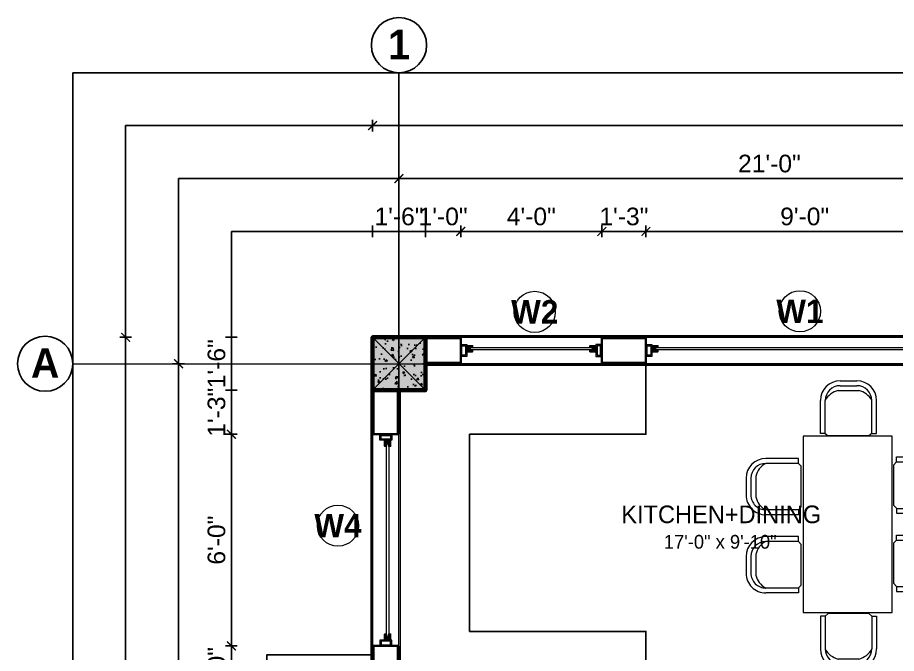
# Model space of a CAD drawing. Header units: feet. Extents: x 109753 to 150441, y 47761 to 75080.
# Drawn here: x 126116.4 to 126415.4, y 49881.2 to 50097.5 of the extents above; entities that cross this region are included whole.
import ezdxf

# ---------------------------------------------------------------- set-up
doc = ezdxf.new("R2010")
doc.units = ezdxf.units.FT
doc.header["$LTSCALE"] = 50
doc.header["$MEASUREMENT"] = 0
doc.header["$PDMODE"] = 3
doc.header["$PDSIZE"] = -10
doc.linetypes.add('ACAD_ISO04W100', pattern=[30, 24, -3, 0, -3])
doc.linetypes.add('CENTER', pattern=[2, 1.25, -0.25, 0.25, -0.25])
for name, color, linetype, lineweight in [('A-Furniture', 175, 'Continuous', 0), ('CENTRELINE', 146, 'CENTER', 18), ('COLUMN', 16, 'Continuous', 40), ('DIMENSION', 5, 'Continuous', 15), ('TEXT', 181, 'Continuous', 13), ('WALL', 1, 'Continuous', 60), ('WINDOW', 197, 'Continuous', 25)]:
    doc.layers.add(name, color=color, linetype=linetype, lineweight=lineweight)
doc.layers.add('HACTH', color=251, linetype='Continuous')
doc.styles.add('GL_Imperial', font='GOTHIC.TTF', dxfattribs={"height": 8})
doc.styles.add('STYLUS', font='stylu.ttf')
doc.styles.add('TIMES', font='arial.ttf')
doc.dimstyles.new("1-8'", dxfattribs={"dimtxt": 6, "dimasz": 3, "dimexe": 2, "dimexo": 1, "dimgap": 2, "dimtad": 1, "dimdec": 0, "dimzin": 3, "dimdsep": 46, "dimlunit": 4, "dimtxsty": 'TIMES', "dimblk": 'ARCHTICK', "dimcen": 8, "dimdle": 2, "dimclrt": 7, "dimadec": 0, "dimazin": 0, "dimtfac": 1, "dimtdec": 0, "dimtix": 1, "dimtmove": 0, "dimatfit": 3, "dimfxl": 2, "dimfxlon": 1, "dimarcsym": 0})

# ---------------------------------------------------------------- blocks, each defined once
blk = doc.blocks.new('A$Cb5c74cea')
at = {"true_color": 0xffffff, "transparency": 33554687}
h = blk.add_hatch(color=7, dxfattribs=at)
h.dxf.hatch_style = 1
h.paths.add_polyline_path([(-9, -9), (9, -9), (9, 9), (-9, 9)])
at = {"layer": 'HACTH', "transparency": 33554623}
h = blk.add_hatch(dxfattribs=at)
h.set_pattern_fill('AR-CONC', color=256)
h.set_pattern_definition([(50, (-126497.0296, -50480.552), (7.17260183, -0.62752135), [0.75, -8.25]), (355, (-126497.03, -50480.552), (-1.38751334, 7.52192134), [0.6, -6.6]), (100.4514445, (-126496.432, -50480.604), (5.78508847, 6.8943999), [0.63740192, -7.01142112]), (46.1842, (-126497.03, -50478.552), (10.6724133, -1.6551928), [1.125, -12.375]), (96.6356355, (-126496.14, -50478.69), (9.34661946, 9.741186), [0.9561034, -10.5171376]), (351.184164, (-126497.03, -50478.552), (9.34661945, 9.741186), [0.9, -9.9]), (21, (-126496.0296, -50479.052), (5.96907052, -4.0261889), [0.75, -8.25]), (326, (-126496.03, -50479.052), (2.4331533, 7.25150045), [0.6, -6.6]), (71.451445, (-126495.532, -50479.387), (8.40222377, 3.22531153), [0.6374019, -7.01142112]), (37.5, (-126497.0296, -50480.5518), (0.121598553, 3.32893854), [0, -6.52, 0, -6.7, 0, -6.625]), (7.5, (-126497.0296, -50480.5518), (2.63069537, 3.94411712), [0, -3.82, 0, -6.37, 0, -2.525]), (327.5, (-126499.2596, -50480.5518), (5.33822436, -0.225548717), [0, -2.5, 0, -7.8, 0, -10.35]), (317.5, (-126500.2596, -50480.5518), (5.8318617, 1.00104982), [0, -3.25, 0, -5.18, 0, -7.35])])
h.paths.add_polyline_path([(-9, -9), (9, -9), (9, 9), (-9, 9)])
at = {"layer": 'COLUMN'}
blk.add_lwpolyline([(-9, -9), (9, -9), (9, 9), (-9, 9)], close=True, dxfattribs=at)
at = {"layer": 'Defpoints', "color": 18, "true_color": 0x000000}
for p, q in [((-9, -9), (9, 9)), ((-9, 9), (9, -9))]:
    blk.add_line(p, q, dxfattribs=at)
blk = doc.blocks.new('_ArchTick')
at = {"color": 0, "linetype": 'ByBlock', "const_width": 0.15}
blk.add_lwpolyline([(-0.5, -0.5), (0.5, 0.5)], dxfattribs=at)
blk = doc.blocks.new('*D1184')
at = {"layer": 'Defpoints', "color": 0, "transparency": 16777216}
for p in [(126498.15, 50042.75), (126246.15, 49988.75), (126498.15, 49988.75)]:
    blk.add_point(p, dxfattribs=at)
at = {"layer": 'DIMENSION', "color": 0, "lineweight": -2, "transparency": 16777216}
for p, q in [((126246.15, 50040.75), (126246.15, 50044.75)), ((126498.15, 50040.75), (126498.15, 50044.75)), ((126244.15, 50042.75), (126500.15, 50042.75))]:
    blk.add_line(p, q, dxfattribs=at)
at = {"layer": 'DIMENSION', "color": 0, "lineweight": -2, "transparency": 16777216, "xscale": 3, "yscale": 3, "zscale": 3, "rotation": 180}
blk.add_blockref('_ArchTick', (126246.15, 50042.75), dxfattribs=at)
at = {"layer": 'DIMENSION', "color": 0, "lineweight": -2, "transparency": 16777216, "xscale": 3, "yscale": 3, "zscale": 3}
blk.add_blockref('_ArchTick', (126498.15, 50042.75), dxfattribs=at)
at = {"layer": 'DIMENSION', "color": 7, "transparency": 16777216, "insert": (126372.15, 50047.81), "char_height": 6, "attachment_point": 5, "style": 'TIMES'}
blk.add_mtext('21\'-0"', dxfattribs=at)
blk = doc.blocks.new('*D1197')
at = {"layer": 'Defpoints', "color": 0, "transparency": 16777216}
for p in [(126171.15, 49979.75), (126237.15, 49979.75), (126237.15, 49715.63)]:
    blk.add_point(p, dxfattribs=at)
at = {"layer": 'DIMENSION', "color": 0, "lineweight": -2, "transparency": 16777216}
for p, q in [((126171.15, 49713.63), (126171.15, 49981.75)), ((126173.15, 49979.75), (126169.15, 49979.75)), ((126173.15, 49715.63), (126169.15, 49715.63))]:
    blk.add_line(p, q, dxfattribs=at)
at = {"layer": 'DIMENSION', "color": 0, "lineweight": -2, "transparency": 16777216, "xscale": 3, "yscale": 3, "zscale": 3}
for p, rotation in [((126171.15, 49979.75), 90), ((126171.15, 49715.63), 270)]:
    blk.add_blockref('_ArchTick', p, dxfattribs=dict(at, rotation=rotation))
at = {"layer": 'DIMENSION', "color": 7, "transparency": 16777216, "insert": (126166.09, 49847.69), "char_height": 6, "attachment_point": 5, "rotation": 90, "style": 'TIMES'}
blk.add_mtext('22\'-0"', dxfattribs=at)
blk = doc.blocks.new('*D1198')
at = {"layer": 'Defpoints', "color": 0, "transparency": 16777216}
for p in [(126978.15, 50060.75), (126237.15, 49988.75), (126978.15, 49988.75)]:
    blk.add_point(p, dxfattribs=at)
at = {"layer": 'DIMENSION', "color": 0, "lineweight": -2, "transparency": 16777216}
for p, q in [((126237.15, 50058.75), (126237.15, 50062.75)), ((126978.15, 50058.75), (126978.15, 50062.75)), ((126235.15, 50060.75), (126980.15, 50060.75))]:
    blk.add_line(p, q, dxfattribs=at)
at = {"layer": 'DIMENSION', "color": 0, "lineweight": -2, "transparency": 16777216, "xscale": 3, "yscale": 3, "zscale": 3, "rotation": 180}
blk.add_blockref('_ArchTick', (126237.15, 50060.75), dxfattribs=at)
at = {"layer": 'DIMENSION', "color": 0, "lineweight": -2, "transparency": 16777216, "xscale": 3, "yscale": 3, "zscale": 3}
blk.add_blockref('_ArchTick', (126978.15, 50060.75), dxfattribs=at)
at = {"layer": 'DIMENSION', "color": 7, "transparency": 16777216, "insert": (126607.65, 50065.81), "char_height": 6, "attachment_point": 5, "style": 'TIMES'}
blk.add_mtext('61\'-9"', dxfattribs=at)
blk = doc.blocks.new('*D1201')
at = {"layer": 'Defpoints', "color": 0, "transparency": 16777216}
for p in [(126153.15, 49988.75), (126237.15, 49988.75), (126237.15, 49058.27)]:
    blk.add_point(p, dxfattribs=at)
at = {"layer": 'DIMENSION', "color": 0, "lineweight": -2, "transparency": 16777216}
for p, q in [((126153.15, 49056.27), (126153.15, 49990.75)), ((126155.15, 49988.75), (126151.15, 49988.75)), ((126155.15, 49058.27), (126151.15, 49058.27))]:
    blk.add_line(p, q, dxfattribs=at)
at = {"layer": 'DIMENSION', "color": 0, "lineweight": -2, "transparency": 16777216, "xscale": 3, "yscale": 3, "zscale": 3}
for p, rotation in [((126153.15, 49988.75), 90), ((126153.15, 49058.27), 270)]:
    blk.add_blockref('_ArchTick', p, dxfattribs=dict(at, rotation=rotation))
at = {"layer": 'DIMENSION', "color": 7, "transparency": 16777216, "insert": (126148.09, 49523.51), "char_height": 6, "attachment_point": 5, "rotation": 90, "style": 'TIMES'}
blk.add_mtext('77\'-6"', dxfattribs=at)
blk = doc.blocks.new('WIN 4 FRAME')
at = {"true_color": 0x939598}
h = blk.add_hatch(color=252, dxfattribs=at)
h.dxf.hatch_style = 1
h.paths.add_polyline_path([(0, 4.05), (0, 0), (2.02, 0), (2.02, 2.02), (2.02, 2.02), (2.02, 4.05)])
h.paths.add_polyline_path([(1.62, 0.4), (0.4, 0.4), (0.4, 3.64), (1.62, 3.64)], flags=16)
at = {"lineweight": 18}
for points in [[(2.02, 0), (2.02, 4.05), (0, 4.05), (0, 0)], [(0.4, 3.64), (0.4, 0.4), (1.62, 0.4), (1.62, 3.64)]]:
    blk.add_lwpolyline(points, close=True, dxfattribs=at)
blk = doc.blocks.new('WIN IN FRAME 2')
at = {"true_color": 0x939598}
h = blk.add_hatch(color=252, dxfattribs=at)
h.dxf.hatch_style = 1
h.paths.add_polyline_path([(0, 2.02), (0, 0), (2.02, 0), (2.02, 0.61), (1.21, 0.61), (1.21, 1.42), (2.02, 1.42), (2.02, 2.02)])
blk.add_lwpolyline([(1.21, 1.42), (2.02, 1.42), (2.02, 2.02), (0, 2.02), (0, 0), (2.02, 0), (2.02, 0.61), (1.21, 0.61)], close=True)
blk = doc.blocks.new('*U526')
blk.add_wipeout([(0, -0.2), (72, -0.2), (72, 9.2), (0, 9.2)]).dxf.layer = 'WINDOW'
at = {"layer": 'WINDOW', "color": 35, "lineweight": 5}
for p, q in [((72, 9), (0, 9)), ((72, 0), (0, 0))]:
    blk.add_line(p, q, dxfattribs=at)
at = {"layer": 'WINDOW', "color": 10, "lineweight": 35}
for p, q in [((0, 0), (0, 9)), ((72, 0), (72, 9))]:
    blk.add_line(p, q, dxfattribs=at)
at = {"layer": 'WINDOW', "lineweight": 9}
blk.add_lwpolyline([(3.24, 3.49), (68.76, 3.49), (68.76, 4.3), (3.24, 4.3)], close=True, dxfattribs=at)
at = {"layer": 'WINDOW', "lineweight": 5}
for name, p in [('WIN 4 FRAME', (0, 2.48)), ('WIN IN FRAME 2', (2.02, 2.88))]:
    blk.add_blockref(name, p, dxfattribs=at)
at = {"layer": 'WINDOW', "lineweight": 5, "xscale": -1}
for name, p in [('WIN 4 FRAME', (72, 2.48)), ('WIN IN FRAME 2', (69.98, 2.88))]:
    blk.add_blockref(name, p, dxfattribs=at)
blk = doc.blocks.new('*U523')
blk.add_wipeout([(0, -0.2), (48, -0.2), (48, 9.2), (0, 9.2)]).dxf.layer = 'WINDOW'
at = {"layer": 'WINDOW', "color": 35, "lineweight": 5}
for p, q in [((48, 9), (0, 9)), ((48, 0), (0, 0))]:
    blk.add_line(p, q, dxfattribs=at)
at = {"layer": 'WINDOW', "color": 10, "lineweight": 35}
for p, q in [((0, 0), (0, 9)), ((48, 0), (48, 9))]:
    blk.add_line(p, q, dxfattribs=at)
at = {"layer": 'WINDOW', "lineweight": 9}
blk.add_lwpolyline([(3.24, 3.49), (44.76, 3.49), (44.76, 4.3), (3.24, 4.3)], close=True, dxfattribs=at)
at = {"layer": 'WINDOW', "lineweight": 5}
for name, p in [('WIN 4 FRAME', (0, 2.48)), ('WIN IN FRAME 2', (2.02, 2.88))]:
    blk.add_blockref(name, p, dxfattribs=at)
at = {"layer": 'WINDOW', "lineweight": 5, "xscale": -1}
for name, p in [('WIN 4 FRAME', (48, 2.48)), ('WIN IN FRAME 2', (45.98, 2.88))]:
    blk.add_blockref(name, p, dxfattribs=at)
blk = doc.blocks.new('A$C2dc982f6')
for p, q in [((-22.22, 31.54), (-16.5, 31.54)), ((4.36, 31.54), (10.09, 31.54)), ((-22.86, 28.24), (-15.86, 28.24)), ((-22.22, 29.88), (-16.5, 29.88)), ((3.73, 28.24), (10.72, 28.24)), ((4.36, 29.88), (10.09, 29.88)), ((-28.93, 13.64), (-28.93, 24.83)), ((-27.27, 13.64), (-27.27, 24.83)), ((-11.44, 13.64), (-11.44, 24.83)), ((-9.79, 13.64), (-9.79, 24.83)), ((-2.35, 13.64), (-2.35, 24.83)), ((-0.69, 13.64), (-0.69, 24.83)), ((15.14, 13.64), (15.14, 24.83)), ((16.8, 13.64), (16.8, 24.83)), ((-27.24, 13.64), (-28.93, 13.64)), ((-27.24, 13.64), (-26.28, 12.79)), ((-12.43, 12.79), (-26.28, 12.79)), ((-11.48, 13.64), (-12.43, 12.79)), ((-11.48, 13.64), (-9.79, 13.64)), ((-0.66, 13.64), (-2.35, 13.64)), ((-0.66, 13.64), (0.3, 12.79)), ((14.15, 12.79), (0.3, 12.79)), ((15.11, 13.64), (14.15, 12.79)), ((15.11, 13.64), (16.8, 13.64)), ((-36.96, 6.89), (-48.14, 6.89)), ((-36.96, 5.2), (-36.96, 6.89)), ((25.19, 5.2), (25.19, 6.89)), ((25.19, 6.89), (36.37, 6.89)), ((-36.96, 5.23), (-48.14, 5.23)), ((-36.96, 5.2), (-36.1, 4.24)), ((-36.1, 4.24), (-36.1, -9.61)), ((25.19, 5.2), (24.34, 4.24)), ((24.34, 4.24), (24.34, -9.61)), ((25.19, 5.23), (36.37, 5.23)), ((-54.85, -5.55), (-54.85, 0.18)), ((-53.19, -5.55), (-53.19, 0.18)), ((-51.55, -6.18), (-51.55, 0.81)), ((39.78, -6.18), (39.78, 0.81)), ((41.43, -5.55), (41.43, 0.18)), ((43.09, -5.55), (43.09, 0.18)), ((-36.96, -10.6), (-48.14, -10.6)), ((-36.96, -10.57), (-36.1, -9.61)), ((-36.96, -10.57), (-36.96, -12.26)), ((25.19, -10.57), (24.34, -9.61)), ((25.19, -10.57), (25.19, -12.26)), ((25.19, -10.6), (36.37, -10.6)), ((-36.96, -12.26), (-48.14, -12.26)), ((25.19, -12.26), (36.37, -12.26)), ((-26.73, -19.64), (-28.42, -19.64)), ((-28.42, -19.64), (-28.42, -30.83)), ((-26.77, -19.64), (-26.77, -30.83)), ((-26.73, -19.64), (-25.78, -18.79)), ((-11.93, -18.79), (-25.78, -18.79)), ((-10.97, -19.64), (-11.93, -18.79)), ((-10.97, -19.64), (-9.28, -19.64)), ((-10.94, -19.64), (-10.94, -30.83)), ((-9.28, -19.64), (-9.28, -30.83)), ((-0.15, -19.64), (-1.84, -19.64)), ((-1.84, -19.64), (-1.84, -30.83)), ((-0.18, -19.64), (-0.18, -30.83)), ((-0.15, -19.64), (0.81, -18.79)), ((14.66, -18.79), (0.81, -18.79)), ((15.61, -19.64), (14.66, -18.79)), ((15.61, -19.64), (17.3, -19.64)), ((15.65, -19.64), (15.65, -30.83)), ((17.3, -19.64), (17.3, -30.83)), ((-22.35, -34.24), (-15.36, -34.24)), ((4.23, -34.24), (11.23, -34.24)), ((-21.71, -35.88), (-15.99, -35.88)), ((-21.71, -37.54), (-15.99, -37.54)), ((4.87, -35.88), (10.59, -35.88)), ((4.87, -37.54), (10.59, -37.54))]:
    blk.add_line(p, q)
blk.add_lwpolyline([(23.97, 12.15), (-35.97, 12.15), (-35.97, -18.15), (23.97, -18.15)], close=True)
for centre, radius, start, end in [((-22.22, 24.83), 6.71, 90.0001, 180), ((-16.5, 24.83), 6.71, 0, 90), ((4.36, 24.83), 6.71, 90.0001, 180), ((10.09, 24.83), 6.71, 0, 90), ((-22.22, 24.83), 5.05, 90.0001, 180), ((-21.39, 21.77), 6.63, 102.7575, 152.5606), ((-16.5, 24.83), 5.05, 0, 90), ((-17.33, 21.77), 6.63, 27.4394, 77.2425), ((4.36, 24.83), 5.05, 90.0001, 180), ((5.19, 21.77), 6.63, 102.7575, 152.5606), ((10.09, 24.83), 5.05, 0, 90), ((9.26, 21.77), 6.63, 27.4394, 77.2425), ((-48.14, 0.18), 6.71, 90, 180), ((36.37, 0.18), 6.71, 0, 90), ((-48.14, 0.18), 5.05, 90, 180), ((-45.09, -0.65), 6.63, 117.4394, 167.2425), ((33.32, -0.65), 6.63, 12.7575, 62.5606), ((36.37, 0.18), 5.05, 0, 90), ((-48.14, -5.55), 6.71, 180.0001, 270), ((-48.14, -5.55), 5.05, 180.0001, 270), ((36.37, -5.55), 6.71, 270, 359.9999), ((36.37, -5.55), 5.05, 270, 359.9999), ((-45.09, -4.72), 6.63, 192.7575, 242.5606), ((33.32, -4.72), 6.63, 297.4394, 347.2425), ((-21.71, -30.83), 6.71, 180, 269.9999), ((-20.88, -27.77), 6.63, 207.4394, 257.2425), ((-21.71, -30.83), 5.05, 180, 269.9999), ((-15.99, -30.83), 5.05, 270, 0), ((-15.99, -30.83), 6.71, 270, 0), ((-16.82, -27.77), 6.63, 282.7575, 332.5606), ((4.87, -30.83), 6.71, 180, 269.9999), ((5.7, -27.77), 6.63, 207.4394, 257.2425), ((4.87, -30.83), 5.05, 180, 269.9999), ((10.59, -30.83), 5.05, 270, 0), ((10.59, -30.83), 6.71, 270, 0), ((9.76, -27.77), 6.63, 282.7575, 332.5606)]:
    blk.add_arc(centre, radius, start, end)
blk = doc.blocks.new('*D1216')
at = {"layer": 'Defpoints', "color": 0, "transparency": 16777216}
for p in [(126255.15, 50024.75), (126237.15, 49988.75), (126255.15, 49988.75)]:
    blk.add_point(p, dxfattribs=at)
at = {"layer": 'DIMENSION', "color": 0, "lineweight": -2, "transparency": 16777216}
for p, q in [((126237.15, 50022.75), (126237.15, 50026.75)), ((126255.15, 50022.75), (126255.15, 50026.75)), ((126237.15, 50024.75), (126255.15, 50024.75))]:
    blk.add_line(p, q, dxfattribs=at)
at = {"layer": 'DIMENSION', "color": 7, "transparency": 16777216, "insert": (126246.15, 50029.81), "char_height": 6, "attachment_point": 5, "style": 'TIMES'}
blk.add_mtext('1\'-6"', dxfattribs=at)
blk = doc.blocks.new('*D1217')
at = {"layer": 'Defpoints', "color": 0, "transparency": 16777216}
for p in [(126330.15, 50024.75), (126315.15, 49988.95), (126330.15, 49988.95)]:
    blk.add_point(p, dxfattribs=at)
at = {"layer": 'DIMENSION', "color": 0, "lineweight": -2, "transparency": 16777216}
for p, q in [((126315.15, 50022.75), (126315.15, 50026.75)), ((126330.15, 50022.75), (126330.15, 50026.75)), ((126315.15, 50024.75), (126330.15, 50024.75))]:
    blk.add_line(p, q, dxfattribs=at)
at = {"layer": 'DIMENSION', "color": 7, "transparency": 16777216, "insert": (126322.65, 50029.81), "char_height": 6, "attachment_point": 5, "style": 'TIMES'}
blk.add_mtext('1\'-3"', dxfattribs=at)
blk = doc.blocks.new('*D1218')
at = {"layer": 'Defpoints', "color": 0, "transparency": 16777216}
for p in [(126438.15, 50024.75), (126330.15, 49988.95), (126438.15, 49988.95)]:
    blk.add_point(p, dxfattribs=at)
at = {"layer": 'DIMENSION', "color": 0, "lineweight": -2, "transparency": 16777216}
for p, q in [((126330.15, 50022.75), (126330.15, 50026.75)), ((126438.15, 50022.75), (126438.15, 50026.75)), ((126328.15, 50024.75), (126440.15, 50024.75))]:
    blk.add_line(p, q, dxfattribs=at)
at = {"layer": 'DIMENSION', "color": 0, "lineweight": -2, "transparency": 16777216, "xscale": 3, "yscale": 3, "zscale": 3, "rotation": 180}
blk.add_blockref('_ArchTick', (126330.15, 50024.75), dxfattribs=at)
at = {"layer": 'DIMENSION', "color": 0, "lineweight": -2, "transparency": 16777216, "xscale": 3, "yscale": 3, "zscale": 3}
blk.add_blockref('_ArchTick', (126438.15, 50024.75), dxfattribs=at)
at = {"layer": 'DIMENSION', "color": 7, "transparency": 16777216, "insert": (126384.15, 50029.81), "char_height": 6, "attachment_point": 5, "style": 'TIMES'}
blk.add_mtext('9\'-0"', dxfattribs=at)
blk = doc.blocks.new('*D1240')
at = {"layer": 'Defpoints', "color": 0, "transparency": 16777216}
for p in [(126237.15, 49988.75), (126189.15, 49970.75), (126237.15, 49970.75)]:
    blk.add_point(p, dxfattribs=at)
at = {"layer": 'DIMENSION', "color": 0, "lineweight": -2, "transparency": 16777216}
for p, q in [((126191.15, 49988.75), (126187.15, 49988.75)), ((126189.15, 49988.75), (126189.15, 49970.75)), ((126191.15, 49970.75), (126187.15, 49970.75))]:
    blk.add_line(p, q, dxfattribs=at)
at = {"layer": 'DIMENSION', "color": 7, "transparency": 16777216, "insert": (126184.09, 49979.75), "char_height": 6, "attachment_point": 5, "rotation": 90, "style": 'TIMES'}
blk.add_mtext('1\'-6"', dxfattribs=at)
blk = doc.blocks.new('*D1241')
at = {"layer": 'Defpoints', "color": 0, "transparency": 16777216}
for p in [(126237.15, 49970.75), (126189.15, 49955.75), (126236.95, 49955.75)]:
    blk.add_point(p, dxfattribs=at)
at = {"layer": 'DIMENSION', "color": 0, "lineweight": -2, "transparency": 16777216}
for p, q in [((126191.15, 49970.75), (126187.15, 49970.75)), ((126189.15, 49970.75), (126189.15, 49955.75)), ((126191.15, 49955.75), (126187.15, 49955.75))]:
    blk.add_line(p, q, dxfattribs=at)
at = {"layer": 'DIMENSION', "color": 7, "transparency": 16777216, "insert": (126184.09, 49963.25), "char_height": 6, "attachment_point": 5, "rotation": 90, "style": 'TIMES'}
blk.add_mtext('1\'-3"', dxfattribs=at)
blk = doc.blocks.new('*D1242')
at = {"layer": 'Defpoints', "color": 0, "transparency": 16777216}
for p in [(126236.95, 49955.75), (126189.15, 49883.75), (126237.15, 49883.75)]:
    blk.add_point(p, dxfattribs=at)
at = {"layer": 'DIMENSION', "color": 0, "lineweight": -2, "transparency": 16777216}
for p, q in [((126189.15, 49957.75), (126189.15, 49881.75)), ((126191.15, 49955.75), (126187.15, 49955.75)), ((126191.15, 49883.75), (126187.15, 49883.75))]:
    blk.add_line(p, q, dxfattribs=at)
at = {"layer": 'DIMENSION', "color": 0, "lineweight": -2, "transparency": 16777216, "xscale": 3, "yscale": 3, "zscale": 3}
for p, rotation in [((126189.15, 49955.75), 90), ((126189.15, 49883.75), 270)]:
    blk.add_blockref('_ArchTick', p, dxfattribs=dict(at, rotation=rotation))
at = {"layer": 'DIMENSION', "color": 7, "transparency": 16777216, "insert": (126184.09, 49919.75), "char_height": 6, "attachment_point": 5, "rotation": 90, "style": 'TIMES'}
blk.add_mtext('6\'-0"', dxfattribs=at)
blk = doc.blocks.new('*D1243')
at = {"layer": 'Defpoints', "color": 0, "transparency": 16777216}
for p in [(126237.15, 49883.75), (126189.15, 49861.69), (126237.15, 49861.69)]:
    blk.add_point(p, dxfattribs=at)
at = {"layer": 'DIMENSION', "color": 0, "lineweight": -2, "transparency": 16777216}
for p, q in [((126191.15, 49883.75), (126187.15, 49883.75)), ((126189.15, 49883.75), (126189.15, 49861.69)), ((126191.15, 49861.69), (126187.15, 49861.69))]:
    blk.add_line(p, q, dxfattribs=at)
at = {"layer": 'DIMENSION', "color": 7, "transparency": 16777216, "insert": (126184.09, 49872.72), "char_height": 6, "attachment_point": 5, "rotation": 90, "style": 'TIMES'}
blk.add_mtext('1\'-10"', dxfattribs=at)
blk = doc.blocks.new('*D1258')
at = {"layer": 'Defpoints', "color": 0, "transparency": 16777216}
for p in [(126315.15, 50024.75), (126267.15, 49988.95), (126315.15, 49988.95)]:
    blk.add_point(p, dxfattribs=at)
at = {"layer": 'DIMENSION', "color": 0, "lineweight": -2, "transparency": 16777216}
for p, q in [((126267.15, 50022.75), (126267.15, 50026.75)), ((126315.15, 50022.75), (126315.15, 50026.75)), ((126265.15, 50024.75), (126317.15, 50024.75))]:
    blk.add_line(p, q, dxfattribs=at)
at = {"layer": 'DIMENSION', "color": 0, "lineweight": -2, "transparency": 16777216, "xscale": 3, "yscale": 3, "zscale": 3, "rotation": 180}
blk.add_blockref('_ArchTick', (126267.15, 50024.75), dxfattribs=at)
at = {"layer": 'DIMENSION', "color": 0, "lineweight": -2, "transparency": 16777216, "xscale": 3, "yscale": 3, "zscale": 3}
blk.add_blockref('_ArchTick', (126315.15, 50024.75), dxfattribs=at)
at = {"layer": 'DIMENSION', "color": 7, "transparency": 16777216, "insert": (126291.15, 50029.81), "char_height": 6, "attachment_point": 5, "style": 'TIMES'}
blk.add_mtext('4\'-0"', dxfattribs=at)
blk = doc.blocks.new('*D1267')
at = {"layer": 'Defpoints', "color": 0, "transparency": 16777216}
for p in [(126267.15, 50024.75), (126255.15, 49988.75), (126267.15, 49988.95)]:
    blk.add_point(p, dxfattribs=at)
at = {"layer": 'DIMENSION', "color": 0, "lineweight": -2, "transparency": 16777216}
for p, q in [((126255.15, 50022.75), (126255.15, 50026.75)), ((126267.15, 50022.75), (126267.15, 50026.75)), ((126255.15, 50024.75), (126267.15, 50024.75))]:
    blk.add_line(p, q, dxfattribs=at)
at = {"layer": 'DIMENSION', "color": 7, "transparency": 16777216, "insert": (126261.15, 50029.81), "char_height": 6, "attachment_point": 5, "style": 'TIMES'}
blk.add_mtext('1\'-0"', dxfattribs=at)

msp = doc.modelspace()

# ---------------------------------------------------------------- linework, layer by layer
at = {"linetype": 'ACAD_ISO04W100', "ltscale": 3}
msp.add_line((126246.15, 48956.27), (126246.15, 50078.75), dxfattribs=at)
msp.add_lwpolyline([(126330.15, 49864.69), (126330.15, 49888.69), (126270.15, 49888.69), (126270.15, 49955.75), (126330.15, 49955.75), (126330.15, 49979.75)])
for centre in [(126246.15, 50088.12), (126125.78, 49979.75)]:
    msp.add_circle(centre, 9.38)
at = {"layer": 'CENTRELINE', "ltscale": 35}
msp.add_line((126135.15, 49979.75), (127068.15, 49979.75), dxfattribs=at)
at = {"layer": 'Defpoints'}
for points in [[(126135.15, 50078.75), (127068.15, 50078.75), (127068.15, 48956.27), (126135.15, 48956.27)], [(126153.15, 50060.75), (127050.15, 50060.75), (127050.15, 48974.27), (126153.15, 48974.27)], [(126171.15, 50042.75), (127032.15, 50042.75), (127032.15, 48992.27), (126171.15, 48992.27)], [(126189.15, 50024.75), (127014.15, 50024.75), (127014.15, 49010.27), (126189.15, 49010.27)]]:
    msp.add_lwpolyline(points, close=True, dxfattribs=at)
at = {"layer": 'TEXT'}
for centre in [(126382.51, 49997.59), (126225.38, 49924.67)]:
    msp.add_circle(centre, 7, dxfattribs=at)
at = {"layer": 'WALL'}
for p, q in [((126255.15, 49979.75), (126438.15, 49979.75)), ((126246.15, 49864.69), (126246.15, 49970.75))]:
    msp.add_line(p, q, dxfattribs=at)
msp.add_lwpolyline([(126255.15, 49988.75), (126237.15, 49988.75), (126237.15, 49970.75), (126255.15, 49970.75)], close=True, dxfattribs=at)
msp.add_lwpolyline([(126762.07, 49796.69), (126762.07, 49979.75), (126969.15, 49979.75), (126969.15, 49952.22), (126987.15, 49952.22), (126987.15, 49961.22), (126978.15, 49961.22), (126978.15, 49988.75), (126237.15, 49988.75), (126237.15, 49058.27), (126397.93, 49058.27)], dxfattribs=at)

# ---------------------------------------------------------------- block references
msp.add_blockref('A$Cb5c74cea', (126246.15, 49979.75))
at = {"layer": 'A-Furniture', "rotation": 270}
msp.add_blockref('A$C2dc982f6', (126401.74, 49919.1), dxfattribs=at)

# ---------------------------------------------------------------- texts
at = {"char_height": 10, "attachment_point": 5, "style": 'STYLUS'}
for s, insert in [('{\\fStylus BT|b1|i0|c0|p34;1}', (126246.15, 50088.34)), ('{\\fStylus BT|b1|i0|c0|p34;A}', (126125.78, 49979.96))]:
    msp.add_mtext_dynamic_manual_height_columns(s, width=4.1758, gutter_width=43.75, heights=[0], dxfattribs=dict(at, insert=insert))
at = {"layer": 'TEXT', "char_height": 8, "attachment_point": 5, "style": 'GL_Imperial'}
for s, insert in [('{\\fStylus BT|b1|i0|c0|p34;W2}', (126292.32, 49997.4)), ('{\\fStylus BT|b1|i0|c0|p34;W1}', (126382.51, 49997.59)), ('{\\fStylus BT|b1|i0|c0|p34;W4}', (126225.38, 49924.67))]:
    msp.add_mtext_dynamic_manual_height_columns(s, width=9.3058, gutter_width=35, heights=[0], dxfattribs=dict(at, insert=insert))
at = {"layer": 'TEXT', "insert": (126311.89, 49931.52), "char_height": 8, "width": 86.8356, "attachment_point": 1, "style": 'GL_Imperial'}
msp.add_mtext('\\pi9.87121;{\\H0.75x;KITCHEN+DINING\\P\\pi24.34498;\\H0.77778x;17\'-0" x 9\'-10"}', dxfattribs=at)

# ---------------------------------------------------------------- dimensions: what is measured, and where the dimension line sits
at = {"layer": 'DIMENSION'}
for base, p2, picture, middle in [((126978.15, 50060.75), (126978.15, 49988.75), '*D1198', (126607.65, 50065.81)), ((126255.15, 50024.75), (126255.15, 49988.75), '*D1216', (126246.15, 50029.81))]:
    dim = msp.add_linear_dim(base=base, p1=(126237.15, 49988.75), p2=p2, dimstyle="1-8'", dxfattribs=at)
    dim.commit()
    dim.dimension.update_dxf_attribs({"geometry": picture, "text_midpoint": middle})
dim = msp.add_aligned_dim(p1=(126246.15, 49988.75), p2=(126498.15, 49988.75), distance=54, dimstyle="1-8'", dxfattribs=at)
dim.commit()
dim.dimension.update_dxf_attribs({"geometry": '*D1184', "text_midpoint": (126372.15, 50047.81)})
for base, p1, p2, picture, middle in [((126153.15, 49988.75), (126237.15, 49058.27), (126237.15, 49988.75), '*D1201', (126148.09, 49523.51)), ((126189.15, 49970.75), (126237.15, 49988.75), (126237.15, 49970.75), '*D1240', (126184.09, 49979.75)), ((126171.15, 49979.75), (126237.15, 49715.63), (126237.15, 49979.75), '*D1197', (126166.09, 49847.69)), ((126189.15, 49883.75), (126236.95, 49955.75), (126237.15, 49883.75), '*D1242', (126184.09, 49919.75))]:
    dim = msp.add_linear_dim(base=base, p1=p1, p2=p2, angle=90, dimstyle="1-8'", dxfattribs=at)
    dim.commit()
    dim.dimension.update_dxf_attribs({"geometry": picture, "text_midpoint": middle})

# ---------------------------------------------------------------- next in the draw order: block references
at = {"layer": 'WINDOW', "xscale": -1}
for name, p, rotation in [('*U523', (126267.15, 49988.75), 180), ('*U526', (126246.15, 49955.75), 90)]:
    msp.add_blockref(name, p, dxfattribs=dict(at, rotation=rotation))

# ---------------------------------------------------------------- next in the draw order: wipeouts: each hides what was drawn before it
msp.add_wipeout([(126330.15, 49988.95), (126438.15, 49988.95), (126438.15, 49979.55), (126330.15, 49979.55)]).dxf.layer = 'WINDOW'

# ---------------------------------------------------------------- next in the draw order: linework, layer by layer
at = {"layer": 'Defpoints'}
msp.add_lwpolyline([(126236.95, 49093.61), (126237.15, 49294.09), (126201.15, 49294.09), (126201.15, 49474.09), (126237.15, 49474.09), (126237.15, 49520.63), (126201.15, 49520.63), (126201.15, 49700.63), (126237.15, 49700.63), (126237.15, 49715.63), (126201.15, 49715.69), (126201.15, 49880.69), (126237.15, 49880.69), (126237.15, 49988.75), (126978.15, 49988.75), (126978.15, 49058.27)], dxfattribs=at)
at = {"layer": 'TEXT'}
msp.add_circle((126292.32, 49997.4), 7, dxfattribs=at)
at = {"layer": 'WINDOW', "color": 35, "lineweight": 5}
for p, q in [((126438.15, 49988.75), (126330.15, 49988.75)), ((126438.15, 49979.75), (126330.15, 49979.75))]:
    msp.add_line(p, q, dxfattribs=at)
at = {"layer": 'WINDOW', "color": 10, "lineweight": 35}
msp.add_line((126330.15, 49988.75), (126330.15, 49979.75), dxfattribs=at)
at = {"layer": 'WINDOW', "lineweight": 9}
msp.add_lwpolyline([(126333.39, 49985.26), (126434.91, 49985.26), (126434.91, 49984.45), (126333.39, 49984.45)], close=True, dxfattribs=at)

# ---------------------------------------------------------------- next in the draw order: block references
at = {"layer": 'WINDOW', "lineweight": 5, "xscale": -1, "rotation": 180}
for name, p in [('WIN 4 FRAME', (126330.15, 49986.27)), ('WIN IN FRAME 2', (126332.18, 49985.87))]:
    msp.add_blockref(name, p, dxfattribs=at)

# ---------------------------------------------------------------- next in the draw order: dimensions: what is measured, and where the dimension line sits
at = {"layer": 'DIMENSION'}
dim = msp.add_linear_dim(base=(126267.15, 50024.75), p1=(126255.15, 49988.75), p2=(126267.15, 49988.95), dimstyle="1-8'", override={"dimtmove": 1}, dxfattribs=at)
dim.commit()
dim.dimension.update_dxf_attribs({"geometry": '*D1267', "text_midpoint": (126261.15, 50029.81)})
for base, p1, p2, picture, middle in [((126315.15, 50024.75), (126267.15, 49988.95), (126315.15, 49988.95), '*D1258', (126291.15, 50029.81)), ((126330.15, 50024.75), (126315.15, 49988.95), (126330.15, 49988.95), '*D1217', (126322.65, 50029.81)), ((126438.15, 50024.75), (126330.15, 49988.95), (126438.15, 49988.95), '*D1218', (126384.15, 50029.81))]:
    dim = msp.add_linear_dim(base=base, p1=p1, p2=p2, dimstyle="1-8'", dxfattribs=at)
    dim.commit()
    dim.dimension.update_dxf_attribs({"geometry": picture, "text_midpoint": middle})
for base, p1, p2, picture, middle in [((126189.15, 49955.75), (126237.15, 49970.75), (126236.95, 49955.75), '*D1241', (126184.09, 49963.25)), ((126189.15, 49861.69), (126237.15, 49883.75), (126237.15, 49861.69), '*D1243', (126184.09, 49872.72))]:
    dim = msp.add_linear_dim(base=base, p1=p1, p2=p2, angle=90, dimstyle="1-8'", dxfattribs=at)
    dim.commit()
    dim.dimension.update_dxf_attribs({"geometry": picture, "text_midpoint": middle})

doc.saveas('drawing.dxf')
